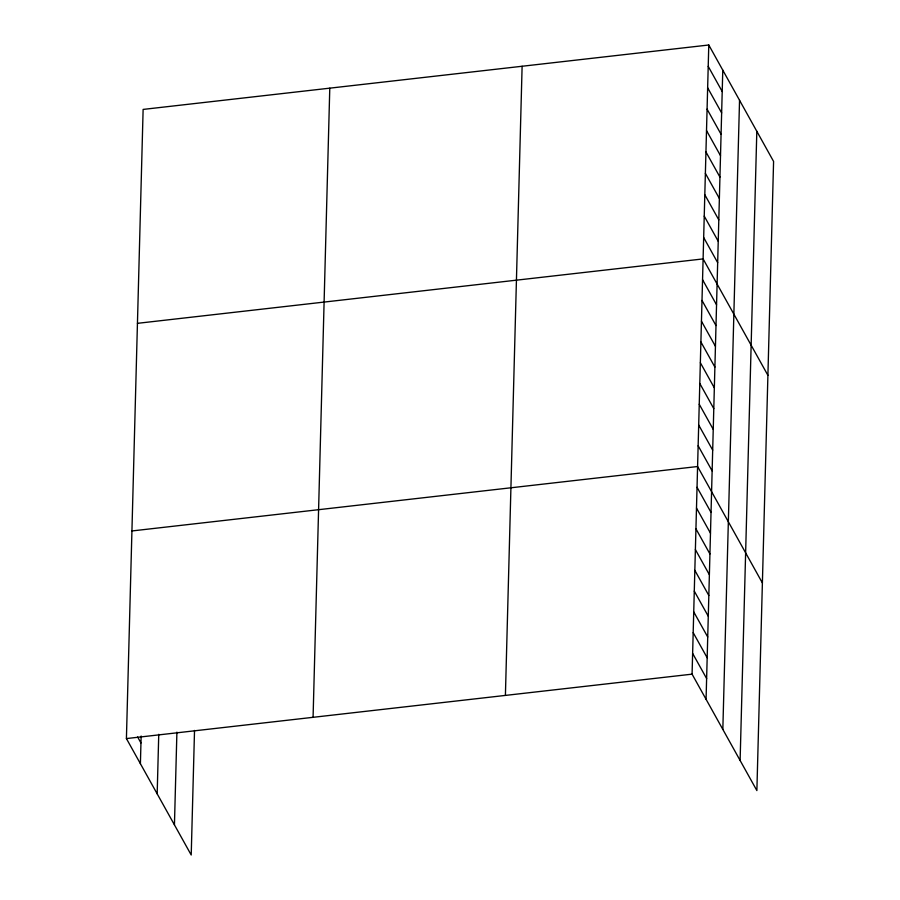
<?xml version="1.0" encoding="UTF-8"?>
<svg xmlns="http://www.w3.org/2000/svg" width="900" height="900" viewBox="0 0 900 900"><rect width="100%" height="100%" fill="white"/><g stroke="black" fill="none" stroke-linecap="round" stroke-linejoin="round"><path stroke-width="1.35" d="M194.524 730.429L191.216 855L126.416 738.574L143.123 109.418L708.784 45L773.584 161.426L756.877 790.582L692.077 674.156L708.784 45M140.4 763.717L141.142 736.031M157.174 793.834L158.749 734.321M174.442 824.873L176.906 732.139M313.076 717.311L329.782 88.166M505.406 695.408L522.113 66.263M706.072 699.289L722.779 70.144M722.835 729.416L739.541 100.26M740.115 760.455L756.821 131.299M137.441 323.336L703.102 258.907L767.914 375.334M131.929 530.955L697.59 466.526L762.401 582.964M126.416 738.574L692.077 674.156M708.221 66.386L722.216 91.53M707.648 87.784L721.643 112.927M707.085 109.17L721.08 134.314M706.511 130.567L720.506 155.7M705.949 151.954L719.944 177.097M705.375 173.351L719.37 198.484M704.812 194.737L718.808 219.881M704.239 216.124L718.234 241.268M703.676 237.521L717.671 262.665M702.551 279.675L716.546 304.819M702 300.431L715.995 325.575M701.449 321.199L715.444 346.343M700.898 341.955L714.893 367.099M700.346 362.723L714.341 387.866M699.795 383.479L713.79 408.623M699.244 404.246L713.239 429.39M698.692 425.002L712.688 450.146M698.141 445.77L712.136 470.914M697.039 487.294L711.034 512.438M696.488 508.061L710.482 533.194M695.936 528.817L709.931 553.961M695.385 549.585L709.38 574.717M694.834 570.341L708.829 595.485M694.283 591.109L708.278 616.241M693.731 611.865L707.726 637.009M693.18 632.633L707.175 657.765M692.629 653.389L706.624 678.533M137.621 736.965L140.951 742.95"/></g></svg>
